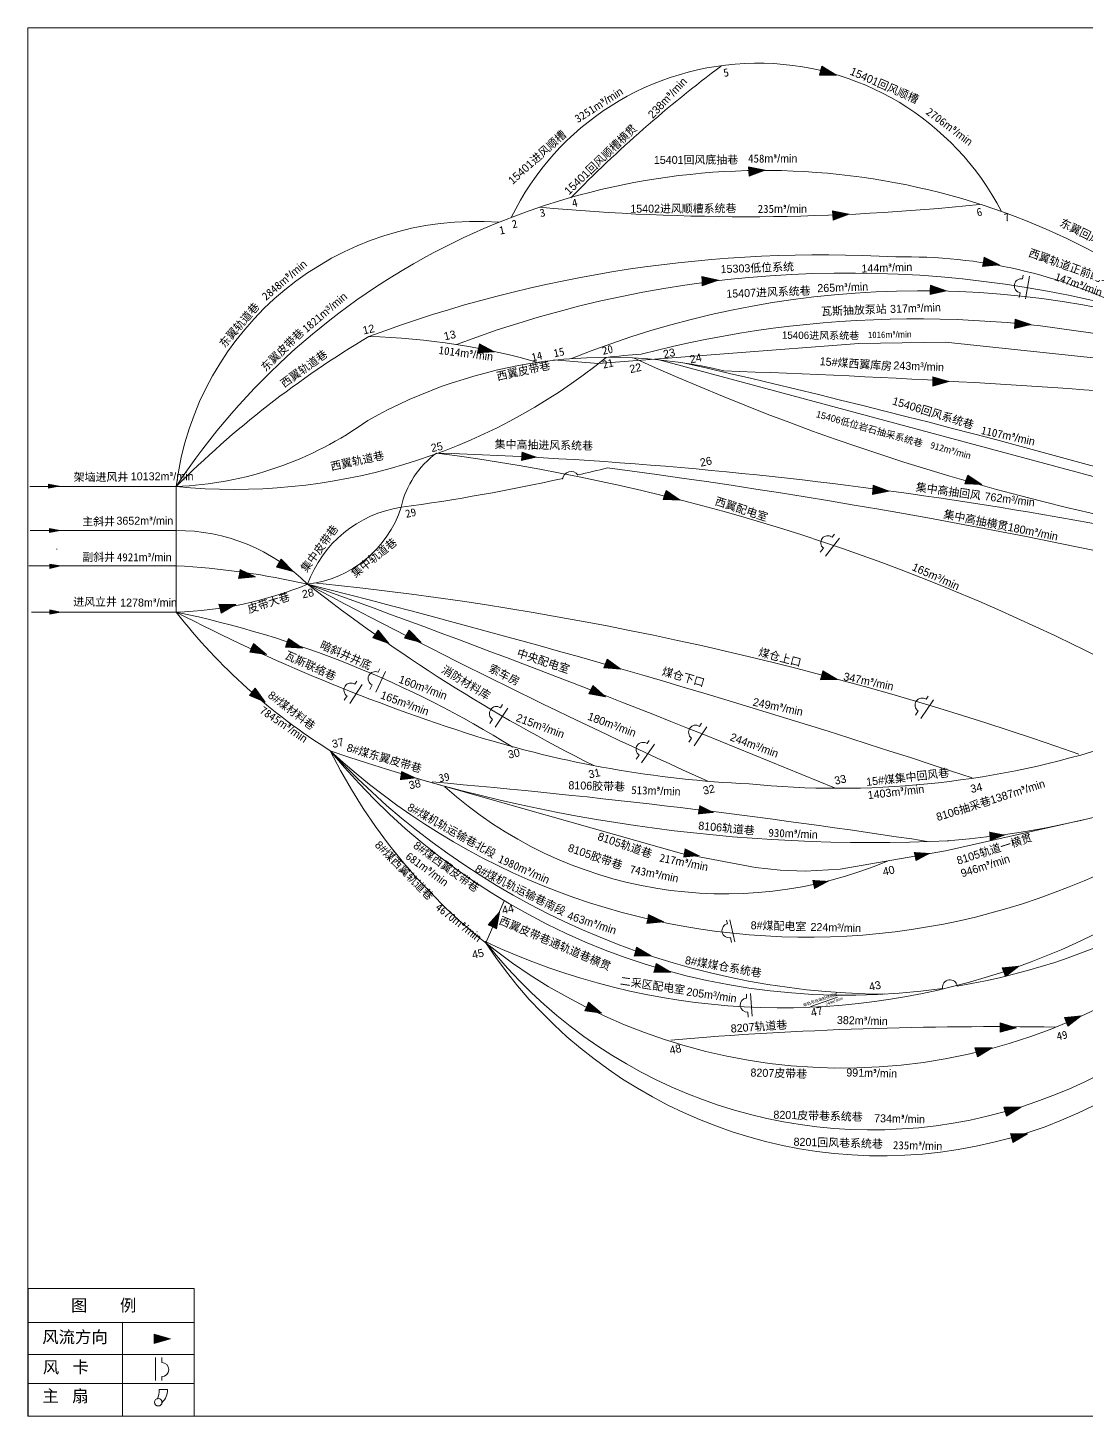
# Model space of a CAD drawing. Header units: inches. Extents: x -68206375 to -3746571, y -2437753 to 159051817.
# Drawn here: x -6213258 to -4625890, y -2437753 to -355239 of the extents above; entities that cross this region are included whole.
import ezdxf

# ---------------------------------------------------------------- set-up
doc = ezdxf.new("R2010")
doc.units = ezdxf.units.IN
doc.header["$MEASUREMENT"] = 0
doc.layers.get('0').update_dxf_attribs({"lineweight": 0})
doc.styles.add('宋体', font='')
doc.styles.get('宋体').set_extended_font_data('宋体')

msp = doc.modelspace()

# ---------------------------------------------------------------- hatches: boundary and pattern name
for points in [[(-5026091, -426576), (-5000546, -426570), (-5022238, -413080), (-5024164, -419828)], [(-5131233, -577598), (-5107206, -568922), (-5132190, -563595), (-5131711, -570597)], [(-5005655, -643613), (-4981629, -634937), (-5006612, -629610), (-5006134, -636612)], [(-4781507, -713152), (-4756060, -710913), (-4778849, -699371), (-4780178, -706262)], [(-5201620, -742266), (-5177594, -733590), (-5202578, -728263), (-5202099, -735265)], [(-4860158, -755198), (-4835244, -749557), (-4859378, -741184), (-4859768, -748191)], [(-4733380, -806148), (-4708465, -800507), (-4732599, -792134), (-4732989, -799141)], [(-5538583, -842967), (-5513098, -841223), (-5535658, -829240), (-5537121, -836103)], [(-4856106, -892815), (-4831506, -885931), (-4856030, -878780), (-4856068, -885797)], [(-5473509, -1004881), (-5448560, -999390), (-5472644, -990872), (-5473076, -997876)], [(-6182370, -1045934), (-6166288, -1042998), (-6182321, -1039800), (-6182346, -1042867)], [(-4807855, -1039452), (-4782317, -1040030), (-4803695, -1026047), (-4805775, -1032749)], [(-5260415, -1062749), (-5234888, -1063713), (-5256052, -1049408), (-5258233, -1056078)], [(-4946270, -1055360), (-4921239, -1050258), (-4945186, -1041366), (-4945728, -1048363)], [(-6180654, -1112343), (-6164572, -1109406), (-6180604, -1106209), (-6180629, -1109276)], [(-6180010, -1166072), (-6164103, -1162298), (-6180281, -1159944), (-6180145, -1163008)], [(-5840289, -1164512), (-5815485, -1170617), (-5833320, -1152329), (-5836805, -1158420)], [(-5897069, -1181452), (-5871659, -1178823), (-5894622, -1167631), (-5895845, -1174541)], [(-6180208, -1234572), (-6164125, -1231635), (-6180158, -1228437), (-6180183, -1231505)], [(-5922991, -1233101), (-5900990, -1220119), (-5926528, -1219519), (-5924760, -1226310)], [(-5695749, -1270408), (-5671553, -1278600), (-5687768, -1258861), (-5691759, -1264635)], [(-5648168, -1270905), (-5623438, -1277307), (-5641052, -1258806), (-5644610, -1264856)], [(-5880369, -1291544), (-5855092, -1295238), (-5874602, -1278748), (-5877485, -1285146)], [(-5826979, -1284336), (-5801467, -1285630), (-5822445, -1271053), (-5824712, -1277695)], [(-5349269, -1315492), (-5323788, -1317306), (-5344465, -1302305), (-5346867, -1308899)], [(-5024443, -1333172), (-4998902, -1332714), (-5020830, -1319609), (-5022636, -1326390)], [(-5880946, -1356787), (-5857457, -1366827), (-5872096, -1345893), (-5876521, -1351340)], [(-5372069, -1354251), (-5346951, -1358902), (-5365821, -1341683), (-5368945, -1347967)], [(-5655288, -1483700), (-5629918, -1480719), (-5653034, -1469847), (-5654161, -1476774)], [(-5208428, -1535013), (-5183012, -1532454), (-5205943, -1521199), (-5207186, -1528106)], [(-4770386, -1574938), (-4746481, -1565931), (-4771536, -1560950), (-4770961, -1567944)], [(-5230398, -1599776), (-5204981, -1597218), (-5227913, -1585962), (-5229155, -1592869)], [(-4881614, -1605269), (-4859084, -1593228), (-4884574, -1591549), (-4883094, -1598409)], [(-5033811, -1647167), (-5011282, -1635126), (-5036772, -1633447), (-5035292, -1640307)], [(-5510083, -1706756), (-5505829, -1681568), (-5522748, -1700707), (-5516416, -1703732)], [(-5284665, -1698887), (-5259248, -1696328), (-5282180, -1685073), (-5283422, -1691980)], [(-5303737, -1747952), (-5278198, -1747377), (-5300186, -1734373), (-5301961, -1741162)], [(-5274225, -1772060), (-5248686, -1771485), (-5270674, -1758481), (-5272450, -1765271)], [(-4746957, -1778191), (-4726737, -1762580), (-4752152, -1765152), (-4749554, -1771671)], [(-5377898, -1829709), (-5352625, -1833425), (-5372120, -1816918), (-5375009, -1823314)], [(-4755135, -1861897), (-4730541, -1854991), (-4755071, -1847862), (-4755103, -1854879)], [(-4653453, -1852634), (-4633233, -1837023), (-4658648, -1839596), (-4656051, -1846115)], [(-4788889, -1898575), (-4767183, -1885106), (-4792728, -1885074), (-4790809, -1891825)], [(-4745417, -1987872), (-4723711, -1974403), (-4749256, -1974372), (-4747336, -1981122)], [(-4735729, -2027438), (-4714023, -2013970), (-4739568, -2013938), (-4737648, -2020688)], [(-6023899, -2328537), (-5999337, -2321519), (-6023899, -2314501), (-6023899, -2321519)]]:
    msp.add_hatch(color=256).paths.add_polyline_path(points, flags=17)

# ---------------------------------------------------------------- linework, layer by layer
at = {"linetype": 'Continuous'}
for p, q in [((-4721353, -731875), (-4720377, -726257)), ((-4716729, -761616), (-4710870, -727909)), ((-4726236, -759963), (-4724959, -752617)), ((-5990785, -1043361), (-6210191, -1043361)), ((-5990767, -1043361), (-5990767, -1231635)), ((-5990767, -1109250), (-6209871, -1109250)), ((-5017110, -1147654), (-4995835, -1120862)), ((-5006937, -1119327), (-5003391, -1114861)), ((-6169478, -1137843), (-6169469, -1136820)), ((-5024666, -1141653), (-5020030, -1135814)), ((-5990767, -1162148), (-6211844, -1162148)), ((-5990767, -1231635), (-6207898, -1231635)), ((-6169478, -1231783), (-6169486, -1232806)), ((-6169478, -1231783), (-6169469, -1230761)), ((-5691415, -1351853), (-5676648, -1320992)), ((-5687814, -1321970), (-5685353, -1316827)), ((-5730455, -1368989), (-5711710, -1340370)), ((-5722907, -1339853), (-5719782, -1335083)), ((-5700120, -1347688), (-5696901, -1340962)), ((-5738527, -1363702), (-5734442, -1357465)), ((-5504401, -1375030), (-5501190, -1370318)), ((-4874174, -1391472), (-4854908, -1363200)), ((-4866093, -1362478), (-4862882, -1357766)), ((-5520455, -1398589), (-5516256, -1392428)), ((-5512481, -1404023), (-5493216, -1375752)), ((-4882148, -1386038), (-4877949, -1379876)), ((-5213923, -1432101), (-5194658, -1403829)), ((-5205843, -1403107), (-5202632, -1398396)), ((-5292671, -1457827), (-5273406, -1429555)), ((-5284591, -1428833), (-5281380, -1424122)), ((-5221897, -1426667), (-5217698, -1420505)), ((-5300645, -1452393), (-5296446, -1446231)), ((-5526053, -1727477), (-5498625, -1664573)), ((-5163909, -1699174), (-5165133, -1693605)), ((-5153022, -1726445), (-5160363, -1693030)), ((-5157792, -1727020), (-5159392, -1719737)), ((-5135136, -1810586), (-5135618, -1804904)), ((-5126687, -1837668), (-5129577, -1803579)), ((-5038849, -1823250), (-4998694, -1809381)), ((-5132728, -1838994), (-5133358, -1831564)), ((-6212836, -2246168), (-6212836, -2437753)), ((-6212836, -2246168), (-5963704, -2246168)), ((-5963704, -2246168), (-5963704, -2437753)), ((-6212836, -2297398), (-5963704, -2297398)), ((-6071076, -2297398), (-6071076, -2437753)), ((-6023899, -2321519), (-6023899, -2314501)), ((-6023899, -2314501), (-5999337, -2321519)), ((-6023899, -2321519), (-5999337, -2321519)), ((-6023899, -2321519), (-5999337, -2321519)), ((-6023899, -2321519), (-6023899, -2328537)), ((-6023899, -2328537), (-5999337, -2321519)), ((-6212836, -2345119), (-5963704, -2345119)), ((-6021811, -2349836), (-6021811, -2384048)), ((-6012162, -2349836), (-6012162, -2357292)), ((-6212836, -2388629), (-5963704, -2388629)), ((-6012162, -2378346), (-6012162, -2384048)), ((-6015996, -2397686), (-6003824, -2397686)), ((-6212836, -2437753), (-5963704, -2437753))]:
    msp.add_line(p, q, dxfattribs=at)
msp.add_line((-5424994, -853434), (-5357711, -858988))
msp.add_lwpolyline([(-3746571, -2437753), (-6213258, -2437753), (-6213258, -355239), (-3746571, -355239), (-3746571, -2437753)], dxfattribs=at)
for points in [[(-5026091, -426576), (-5000546, -426570), (-5022238, -413080), (-5024164, -419828), (-5026091, -426576)], [(-5131233, -577598), (-5107206, -568922), (-5132190, -563595), (-5131711, -570597), (-5131233, -577598)], [(-5005655, -643613), (-4981629, -634937), (-5006612, -629610), (-5006134, -636612), (-5005655, -643613)], [(-4781507, -713152), (-4756060, -710913), (-4778849, -699371), (-4780178, -706262), (-4781507, -713152)], [(-5201620, -742266), (-5177594, -733590), (-5202578, -728263), (-5202099, -735265), (-5201620, -742266)], [(-4860158, -755198), (-4835244, -749557), (-4859378, -741184), (-4859768, -748191), (-4860158, -755198)], [(-4733380, -806148), (-4708465, -800507), (-4732599, -792134), (-4732989, -799141), (-4733380, -806148)], [(-5538583, -842967), (-5513098, -841223), (-5535658, -829240), (-5537121, -836103), (-5538583, -842967)], [(-5357794, -858920), (-4966913, -829006), (-4836788, -826820), (-4468779, -865558)], [(-5266256, -853287), (-4163324, -1149755)], [(-4856106, -892815), (-4831506, -885931), (-4856030, -878780), (-4856068, -885797), (-4856106, -892815)], [(-6182370, -1045934), (-6166288, -1042998), (-6182321, -1039800), (-6182346, -1042867), (-6182370, -1045934)], [(-4807855, -1039452), (-4782317, -1040030), (-4803695, -1026047), (-4805775, -1032749), (-4807855, -1039452)], [(-5260415, -1062749), (-5234888, -1063713), (-5256052, -1049408), (-5258233, -1056078), (-5260415, -1062749)], [(-4946270, -1055360), (-4921239, -1050258), (-4945186, -1041366), (-4945728, -1048363), (-4946270, -1055360)], [(-6180654, -1112343), (-6164572, -1109406), (-6180604, -1106209), (-6180629, -1109276), (-6180654, -1112343)], [(-6180010, -1166072), (-6164103, -1162298), (-6180281, -1159944), (-6180145, -1163008), (-6180010, -1166072)], [(-5840289, -1164512), (-5815485, -1170617), (-5833320, -1152329), (-5836805, -1158420), (-5840289, -1164512)], [(-5897069, -1181452), (-5871659, -1178823), (-5894622, -1167631), (-5895845, -1174541), (-5897069, -1181452)], [(-6180208, -1234572), (-6164125, -1231635), (-6180158, -1228437), (-6180183, -1231505), (-6180208, -1234572)], [(-5922991, -1233101), (-5900990, -1220119), (-5926528, -1219519), (-5924760, -1226310), (-5922991, -1233101)], [(-5695749, -1270408), (-5671553, -1278600), (-5687768, -1258861), (-5691759, -1264635), (-5695749, -1270408)], [(-5648168, -1270905), (-5623438, -1277307), (-5641052, -1258806), (-5644610, -1264856), (-5648168, -1270905)], [(-5880369, -1291544), (-5855092, -1295238), (-5874602, -1278748), (-5877485, -1285146), (-5880369, -1291544)], [(-5826979, -1284336), (-5801467, -1285630), (-5822445, -1271053), (-5824712, -1277695), (-5826979, -1284336)], [(-5349269, -1315492), (-5323788, -1317306), (-5344465, -1302305), (-5346867, -1308899), (-5349269, -1315492)], [(-5024443, -1333172), (-4998902, -1332714), (-5020830, -1319609), (-5022636, -1326390), (-5024443, -1333172)], [(-5880946, -1356787), (-5857457, -1366827), (-5872096, -1345893), (-5876521, -1351340), (-5880946, -1356787)], [(-5372069, -1354251), (-5346951, -1358902), (-5365821, -1341683), (-5368945, -1347967), (-5372069, -1354251)], [(-5638433, -1478977), (-5232647, -1593951), (-5121700, -1614606), (-5084643, -1618623), (-5047527, -1620338), (-4995019, -1617172), (-4837023, -1589502), (-4626098, -1542394)], [(-5510083, -1706756), (-5505829, -1681568), (-5522748, -1700707), (-5516416, -1703732), (-5510083, -1706756)], [(-5284665, -1698887), (-5259248, -1696328), (-5282180, -1685073), (-5283422, -1691980), (-5284665, -1698887)], [(-5303737, -1747952), (-5278198, -1747377), (-5300186, -1734373), (-5301961, -1741162), (-5303737, -1747952)], [(-5274225, -1772060), (-5248686, -1771485), (-5270674, -1758481), (-5272450, -1765271), (-5274225, -1772060)], [(-4746957, -1778191), (-4726737, -1762580), (-4752152, -1765152), (-4749554, -1771671), (-4746957, -1778191)], [(-5377898, -1829709), (-5352625, -1833425), (-5372120, -1816918), (-5375009, -1823314), (-5377898, -1829709)], [(-4755135, -1861897), (-4730541, -1854991), (-4755071, -1847862), (-4755103, -1854879), (-4755135, -1861897)], [(-4653453, -1852634), (-4633233, -1837023), (-4658648, -1839596), (-4656051, -1846115), (-4653453, -1852634)], [(-4788889, -1898575), (-4767183, -1885106), (-4792728, -1885074), (-4790809, -1891825), (-4788889, -1898575)], [(-4745417, -1987872), (-4723711, -1974403), (-4749256, -1974372), (-4747336, -1981122), (-4745417, -1987872)], [(-4735729, -2027438), (-4714023, -2013970), (-4739568, -2013938), (-4737648, -2020688), (-4735729, -2027438)], [(-6023899, -2328537), (-5999337, -2321519), (-6023899, -2314501), (-6023899, -2321519), (-6023899, -2328537)]]:
    msp.add_lwpolyline(points)
msp.add_circle((-6017583, -2416786), 5614, dxfattribs=at)
for centre, radius, start, end in [((-5118388, -819520), 411160, 27.324058, 154.052141), ((-4039906, -1932903), 1896226, 126.707958, 135.767677), ((-5108693, -1626758), 1057544, 28.797465, 146.519539), ((-5136144, 2722360), 3360991, 264.716376, 275.982964), ((-5539857, -1099925), 454462, 85.73863, 172.85027), ((-5022701, -2638195), 1942434, 86.708919, 110.461369), ((-4895947, -1450490), 751679, 62.945429, 91.161885), ((-4983172, -2385263), 1662193, 75.168406, 110.68757), ((-4873908, -2148686), 1399088, 70.978541, 111.994917), ((-4723156, -742246), 10527, 80.13936, 260.13936), ((-4881003, -2420105), 1628302, 76.315197, 104.666162), ((-4939046, -2095997), 1488005, 120.834095, 134.975093), ((-5729649, -1848438), 1030503, 73.848349, 88.44743), ((-5903461, -163688), 883994, 264.332094, 309.108567), ((-5342067, -1585558), 736175, 76.443747, 119.383642), ((-5223413, -1903460), 1060906, 93.775296, 96.629234), ((-3813959, 2411179), 3586033, 245.435924, 263.948425), ((-8307536, -14374966), 13863088, 72.6339579, 77.1637302), ((-5674897, -15719333), 14858039, 85.1483662, 88.0507333), ((-6011498, -517400), 526369, 272.257215, 305.842862), ((-5520311, -1103316), 136095, 125.882803, 167.774855), ((-5995350, -4040206), 3072461, 63.919062, 82.614204), ((-5806231, -7562056), 6572045, 75.4049697, 88.2051246), ((-6047138, 1823277), 2924413, 283.016943, 283.916281), ((-6651249, -10946288), 10016684, 75.6506418, 82.4999779), ((-6047138, 1823277), 2924413, 277.739284, 282.564565), ((-5398663, -1033127), 12464, 32.777785, 176.768034), ((-5813852, -1022319), 168799, 276.923854, 341.993981), ((-5626986, -1249337), 176811, 98.565322, 160.352514), ((-4656507, -1083244), 0.000000000233, 270, 90), ((-5989392, -1387489), 278243, 45.249446, 90.283049), ((-5013483, -1127570), 10527, 51.547788, 231.547788), ((-6051449, -2308978), 1148435, 77.020238, 86.971115), ((-6007858, -663962), 567930, 271.724471, 292.174646), ((-11644496, -17498991), 17326886, 67.4627533, 70.2642334), ((-950331, 7894388), 10294677, 241.9362271, 245.6607941), ((-4224998, 810429), 2541942, 231.898985, 243.36641), ((-9194197, -14711941), 13943122, 71.6168158, 75.8833076), ((-6277188, -6077557), 4914487, 70.500642, 84.241137), ((-4683369, 1291996), 2842183, 242.613042, 252.40377), ((-6309033, -2755555), 1556800, 58.086075, 78.203501), ((-5284146, -678442), 897405, 218.056398, 238.006769), ((-4990499, -1056183), 859355, 206.49365, 345.15829), ((-5082044, -775715), 1049326, 244.89403, 331.502794), ((-5995350, -4040206), 3072461, 59.676623, 63.919062), ((-5692358, -1331466), 10527, 64.428601, 244.428601), ((-5728674, -1348659), 10527, 56.776737, 236.776737), ((-5510328, -1383729), 10527, 55.728197, 235.728197), ((-4872021, -1371177), 10527, 55.728197, 235.728197), ((-5211770, -1411806), 10527, 55.728197, 235.728197), ((-5043893, -664004), 1055322, 227.297154, 313.794902), ((-5056502, 146138), 1637165, 252.728289, 267.370275), ((-5290519, -1437532), 10527, 55.728197, 235.728197), ((-4997597, -149063), 1346923, 264.289571, 287.07946), ((-4936212, -226247), 1352183, 274.314081, 297.235512), ((-4921127, -659724), 1145061, 222.923874, 269.659156), ((-4949727, 872009), 2449320, 250.691423, 272.753756), ((-4984878, -804894), 1001491, 219.323764, 278.244701), ((-4946589, -1269878), 738365, 218.138161, 344.80747), ((-4933223, -1336398), 710811, 213.365109, 349.696741), ((-4977409, -826139), 979310, 279.29563, 319.369483), ((-6583168, -12758320), 11314124, 81.262476, 85.049556), ((-5167565, -1024624), 629726, 228.157173, 292.878609), ((-5161651, -1709456), 10527, 102.390523, 282.390523), ((-4830233, -1794373), 11154, 9.201937, 188.56378), ((-5134247, -1821075), 10527, 94.84673, 274.84673), ((-4767342, -7644551), 5791163, 89.0505618, 94.7717042), ((-6012162, -2367819), 10527, 270, 90), ((-6047467, -2398652), 31486, 334.761428, 1.759528), ((-6029817, -2398388), 26003, 313.604817, 1.548876)]:
    msp.add_arc(centre, radius, start, end, dxfattribs=at)

# ---------------------------------------------------------------- texts
at = {"attachment_point": 1, "style": '宋体'}
for s, insert, char_height, width, rotation in [('\\pxsm0.96,ql;5\\P', (-5171281, -417288), 12000, 8777.68, 12.300956), ('{\\fￋￎￌ￥|b0|i0|c134|p0;15401}回风顺槽', (-4976600, -413978), 12000, 125856.57, 336.347291), ('{\\fￋￎￌ￥|b0|i0|c134|p0;238m\\fISOCPEUR|b0|i0|c134|p34;³\\fￋￎￌ￥|b0|i0|c134|p0;/min}', (-5284484, -483882), 12000, 78999.1, 46.579683), ('3251{\\fￋￎￌ￥|b0|i0|c134|p0;m\\fISOCPEUR|b0|i0|c134|p34;³\\fￋￎￌ￥|b0|i0|c134|p0;/min}', (-5394666, -488192), 12000, 87776.78, 32.631002), ('2706{\\fￋￎￌ￥|b0|i0|c134|p0;m\\fISOCPEUR|b0|i0|c134|p34;³\\fￋￎￌ￥|b0|i0|c134|p0;/min}', (-4860236, -474161), 12000, 87776.78, 323.123638), ('{\\fￋￎￌ￥|b0|i0|c134|p0;15401}进风顺槽', (-5494147, -582198), 12000, 129958.51, 42.308557), ('{\\fￋￎￌ￥|b0|i0|c134|p0;15401}回风顺槽横贯', (-5409900, -597971), 12000, 162601.63, 43.862569), ('{\\fￋￎￌ￥|b0|i0|c134|p0;15401}回风底抽巷', (-5274349, -547463), 12000, 178343.26, 0.194098), ('458{\\fￋￎￌ￥|b0|i0|c134|p0;m\\fISOCPEUR|b0|i0|c134|p34;³\\fￋￎￌ￥|b0|i0|c134|p0;/min}', (-5133013, -545414), 12000, 78999.1, 0.051865), ('\\pxsm0.96,ql;4\\P', (-5398305, -612856), 12000, 8777.68, 12.300956), ('{\\fￋￎￌ￥|b0|i0|c134|p0;15402}进风顺槽系统巷', (-5309773, -620695), 12000, 178343.26, 0.194098), ('235{\\fￋￎￌ￥|b0|i0|c134|p0;m\\fISOCPEUR|b0|i0|c134|p34;³\\fￋￎￌ￥|b0|i0|c134|p0;/min}', (-5118615, -620876), 12000, 78999.1, 0.051865), ('\\pxsm0.96,ql;2\\P', (-5488505, -644387), 12000, 8777.68, 12.300956), ('\\pxsm0.96,ql;3\\P', (-5446617, -627591), 12000, 8777.68, 12.300956), ('\\pxsm0.96,ql;6\\P', (-4791488, -626608), 12000, 8777.68, 12.300956), ('\\pxsm0.96,ql;7\\P', (-4750220, -634397), 12000, 8777.68, 12.300956), ('\\pxsm0.96,ql;\\fￋￎￌ￥|b0|i0;东翼回风巷\\fￋￎￌ￥|b0|i0;\\P', (-4661431, -641004), 12000, 87767.78, 333.737735), ('\\pxsm0.96,ql;1\\P', (-5507330, -653793), 12000, 8777.68, 12.300956), ('\\pxsm0.96,ql;\\fￋￎￌ￥|b0|i0;西翼轨道正前配电室\\fￋￎￌ￥|b0|i0;\\P', (-4709497, -686345), 12000, 157982, 340.369421), ('2848{\\fￋￎￌ￥|b0|i0|c134|p0;m\\fISOCPEUR|b0|i0|c134|p34;³\\fￋￎￌ￥|b0|i0|c134|p0;/min}', (-5863605, -755773), 12000, 87776.78, 40.415457), ('{\\fￋￎￌ￥|b0|i0|c134|p0;15303}低位系统', (-5174463, -711414), 12000, 123611.94, 2.190296), ('{\\fￋￎￌ￥|b0|i0|c134|p0;144m\\fISOCPEUR|b0|i0|c134|p34;³\\fￋￎￌ￥|b0|i0|c134|p0;/min}', (-4963185, -710458), 12000, 78999.1, 1.955612), ('147{\\fￋￎￌ￥|b0|i0|c134|p0;m\\fISOCPEUR|b0|i0|c134|p34;³\\fￋￎￌ￥|b0|i0|c134|p0;/min}', (-4669956, -722181), 12000, 78999.1, 340.23142), ('{\\fￋￎￌ￥|b0|i0|c134|p0;15407}进风系统巷', (-5165970, -748283), 12000, 142764.85, 2.190296), ('{\\fￋￎￌ￥|b0|i0|c134|p0;265m\\fISOCPEUR|b0|i0|c134|p34;³\\fￋￎￌ￥|b0|i0|c134|p0;/min}', (-5029380, -739911), 12000, 78999.1, 1.955612), ('\\pxsm0.96,ql;\\fￋￎￌ￥|b0|i0;东翼轨道巷\\fￋￎￌ￥|b0|i0;\\P', (-5927276, -828497), 12000, 87767.78, 49.399845), ('\\pxsm0.96,ql;1821\\fￋￎￌ￥|b0|i0;m³/min\\fￋￎￌ￥|b0|i0;\\P', (-5802857, -804112), 12000, 87776.78, 40.415457), ('\\pxsm0.96,ql;\\fￋￎￌ￥|b0|i0;瓦斯抽放泵站\\fￋￎￌ￥|b0|i0;\\P', (-5023655, -774669), 12000, 105321.33, 2.190296), ('{\\fￋￎￌ￥|b0|i0|c134|p0;317m\\fISOCPEUR|b0|i0|c134|p34;³\\fￋￎￌ￥|b0|i0|c134|p0;/min}', (-4920356, -771043), 12000, 78999.1, 1.955612), ('\\pxsm0.96,ql;\\fￋￎￌ￥|b0|i0;东翼皮带巷\\fￋￎￌ￥|b0|i0;\\P', (-5864885, -862831), 12000, 87767.78, 44.402443), ('\\pxsm0.96,ql;\\fￋￎￌ￥|b0|i0;12\\fￋￎￌ￥|b0|i0;\\P', (-5712169, -803550), 12000, 17555.36, 12.300956), ('\\pxsm0.96,ql;\\fￋￎￌ￥|b0|i0;13\\fￋￎￌ￥|b0|i0;\\P', (-5590416, -812399), 12000, 17555.36, 12.300956), ('{\\fￋￎￌ￥|b0|i0|c134|p0;15406}进风系统巷', (-5082263, -810732), 11001.61, 184231.22, 359.567606), ('1016{\\fￋￎￌ￥|b0|i0|c134|p0;m\\fISOCPEUR|b0|i0|c134|p34;³\\fￋￎￌ￥|b0|i0|c134|p0;/min}', (-4953341, -811153), 9576.21, 63042.65, 0.851441), ('\\pxsm0.96,ql;20\\P', (-5353109, -834077), 12000, 17555.36, 12.300956), ('\\pxsm0.96,ql;\\fￋￎￌ￥|b0|i0;西翼轨道巷\\fￋￎￌ￥|b0|i0;\\P', (-5835825, -885828), 12000, 87767.78, 35.98114), ('1014{\\fￋￎￌ￥|b0|i0|c134|p0;m\\fISOCPEUR|b0|i0|c134|p34;³\\fￋￎￌ￥|b0|i0|c134|p0;/min}', (-5596112, -832525), 12000, 87776.78, 352.745303), ('\\pxsm0.96,ql;14\\P', (-5459025, -843943), 12000, 17555.36, 12.300956), ('\\pxsm0.96,ql;15\\P', (-5425947, -837881), 12000, 17555.36, 12.300956), ('\\pxsm0.96,ql;21\\P', (-5352533, -854790), 12000, 17555.36, 12.300956), ('\\pxsm0.96,ql;\\fￋￎￌ￥|b0|i0;23\\fￋￎￌ￥|b0|i0;\\P', (-5261462, -839386), 12000, 17555.36, 12.300956), ('\\pxsm0.96,ql;\\fￋￎￌ￥|b0|i0;24\\fￋￎￌ￥|b0|i0;\\P', (-5221604, -847063), 12000, 17555.36, 12.300956), ('\\pxsm0.96,ql;\\fￋￎￌ￥|b0|i0;15#煤西翼库房\\fￋￎￌ￥|b0|i0;\\P', (-5025055, -849327), 12000, 114100.81, 355.964598), ('\\pxsm0.96,ql;\\fￋￎￌ￥|b0|i0;西翼皮带巷\\fￋￎￌ￥|b0|i0;\\P', (-5511315, -872645), 12000, 87767.78, 12.300956), ('\\pxsm0.96,ql;\\fￋￎￌ￥|b0|i0;22\\fￋￎￌ￥|b0|i0;\\P', (-5311961, -861662), 12000, 17555.36, 12.300956), ('\\pxsm0.96,ql;\\fￋￎￌ￥|b0|i0;243m³/min\\fￋￎￌ￥|b0|i0;\\P', (-4914812, -855541), 12000, 78999.1, 357.848727), ('{\\fￋￎￌ￥|b0|i0|c134|p0;15406}回风系统巷', (-4914116, -908469), 12000, 144586.64, 342.878542), ('{\\fￋￎￌ￥|b0|i0|c134|p0;15406}低位岩石抽采系统巷', (-5029201, -929281), 10135.57, 209985.7, 344.215506), ('1107{\\fￋￎￌ￥|b0|i0|c134|p0;m\\fISOCPEUR|b0|i0|c134|p34;³\\fￋￎￌ￥|b0|i0|c134|p0;/min}', (-4781886, -952621), 12000, 87776.78, 347.656571), ('\\pxsm0.96,ql;\\fￋￎￌ￥|b0|i0;25\\fￋￎￌ￥|b0|i0;\\P', (-5609822, -980060), 12000, 17555.36, 12.300956), ('\\pxsm0.96,ql;\\fￋￎￌ￥|b0|i0;集中高抽进风系统巷\\fￋￎￌ￥|b0|i0;\\P', (-5512902, -973708), 12000, 157982, 358.997396), ('912{\\fￋￎￌ￥|b0|i0|c134|p0;m\\fISOCPEUR|b0|i0|c134|p34;³\\fￋￎￌ￥|b0|i0|c134|p0;/min}', (-4857844, -975795), 10135.57, 66725.1, 344.215506), ('\\pxsm0.96,ql;\\fￋￎￌ￥|b0|i0;西翼轨道巷\\fￋￎￌ￥|b0|i0;\\P', (-5760448, -1007741), 12000, 87767.78, 12.300956), ('\\pxsm0.96,ql;\\fￋￎￌ￥|b0|i0;26\\fￋￎￌ￥|b0|i0;\\P', (-5206287, -1001920), 12000, 17555.36, 12.300956), ('{\\fￋￎￌ￥|b0|i0|c134|p0;10132m\\fISOCPEUR|b0|i0|c134|p34;³\\fￋￎￌ￥|b0|i0|c134|p0;/min}', (-6058781, -1022029), 12000, 87776.78, 0.026426), ('\\pxsm0.96,ql;\\fￋￎￌ￥|b0|i0;集中高抽回风\\fￋￎￌ￥|b0|i0;\\P', (-4880379, -1037689), 12000, 105321.33, 352.076738), ('\\pxsm0.96,ql;\\fￋￎￌ￥|b0|i0;西翼配电室\\fￋￎￌ￥|b0|i0;\\P', (-5180024, -1058787), 12000, 87767.78, 342.000963), ('\\pxsm0.96,ql;\\fￋￎￌ￥|b0|i0;762m³/min\\fￋￎￌ￥|b0|i0;\\P', (-4777499, -1051862), 12000, 78999.1, 352.876502), ('\\pxsm0.96,ql;29\\P', (-5648243, -1078688), 12000, 17555.36, 12.300956), ('集中高抽横贯{\\fￋￎￌ￥|b0|i0|c134|p0;180m\\fISOCPEUR|b0|i0|c134|p34;³\\fￋￎￌ￥|b0|i0|c134|p0;/min}', (-4838239, -1078268), 12000, 199645.6, 348.597086), ('{\\fￋￎￌ￥|b0|i0|c134|p0;3652m\\fISOCPEUR|b0|i0|c134|p34;³\\fￋￎￌ￥|b0|i0|c134|p0;/min}', (-6080291, -1088605), 12000, 87776.78, 0.026426), ('\\pxsm0.96,ql;\\fￋￎￌ￥|b0|i0;集中皮带巷\\fￋￎￌ￥|b0|i0;\\P', (-5804971, -1165696), 12000, 87767.78, 53.807556), ('\\pxsm0.96,ql;\\fￋￎￌ￥|b0|i0;集中轨道巷\\fￋￎￌ￥|b0|i0;\\P', (-5729662, -1171195), 12000, 87767.78, 38.883027), ('4921{\\fￋￎￌ￥|b0|i0|c134|p0;m\\fISOCPEUR|b0|i0|c134|p34;³\\fￋￎￌ￥|b0|i0|c134|p0;/min}', (-6079598, -1143392), 12000, 87776.78, 0.026426), ('\\pxsm0.96,ql;\\fￋￎￌ￥|b0|i0;165m³/min\\fￋￎￌ￥|b0|i0;\\P', (-4883436, -1157289), 12000, 78999.1, 335.85358), ('\\pxsm0.96,ql;\\fￋￎￌ￥|b0|i0;皮带大巷\\fￋￎￌ￥|b0|i0;\\P', (-5885195, -1222034), 12000, 70214.22, 17.793509), ('\\pxsm0.96,ql;\\fￋￎￌ￥|b0|i0;28\\fￋￎￌ￥|b0|i0;\\P', (-5803162, -1199402), 12000, 17555.36, 12.300956), ('{\\fￋￎￌ￥|b0|i0|c134|p0;1278m\\fISOCPEUR|b0|i0|c134|p34;³\\fￋￎￌ￥|b0|i0|c134|p0;/min}', (-6074740, -1211356), 12000, 87776.78, 0.026426), ('\\pxsm0.96,ql;\\fￋￎￌ￥|b0|i0;瓦斯联络巷\\fￋￎￌ￥|b0|i0;\\P', (-5823927, -1289544), 12000, 87767.78, 335.468896), ('\\pxsm0.96,ql;\\fￋￎￌ￥|b0|i0;暗斜井井底\\fￋￎￌ￥|b0|i0;\\P', (-5771304, -1274309), 12000, 87767.78, 336.320172), ('\\pxsm0.96,ql;\\fￋￎￌ￥|b0|i0;中央配电室\\fￋￎￌ￥|b0|i0;\\P', (-5477053, -1286496), 12000, 87767.78, 341.578697), ('\\pxsm0.96,ql;\\fￋￎￌ￥|b0|i0;煤仓上口\\fￋￎￌ￥|b0|i0;\\P', (-5115305, -1285318), 12000, 70214.22, 345.285885), ('\\pxsm0.96,ql;\\fￋￎￌ￥|b0|i0;消防材料库\\fￋￎￌ￥|b0|i0;\\P', (-5587847, -1310994), 12000, 87767.78, 328.809065), ('\\pxsm0.96,ql;\\fￋￎￌ￥|b0|i0;索车房\\fￋￎￌ￥|b0|i0;\\P', (-5517597, -1309236), 12000, 52660.67, 332.983034), ('\\pxsm0.96,ql;\\fￋￎￌ￥|b0|i0;160m³/min\\fￋￎￌ￥|b0|i0;\\P', (-5653983, -1325904), 12000, 78999.1, 339.621362), ('\\pxsm0.96,ql;\\fￋￎￌ￥|b0|i0;煤仓下口\\fￋￎￌ￥|b0|i0;\\P', (-5259838, -1314164), 12000, 70214.22, 344.09858), ('{\\fￋￎￌ￥|b0|i0|c134|p0;347m\\fISOCPEUR|b0|i0|c134|p34;³\\fￋￎￌ￥|b0|i0|c134|p0;/min}', (-4988411, -1321959), 12000, 78999.1, 348.25172), ('\\pxsm0.96,ql;\\fￋￎￌ￥|b0|i0;8#煤材料巷\\fￋￎￌ￥|b0|i0;\\P', (-5847060, -1349065), 12000, 113468.11, 322.748234), ('\\pxsm0.96,ql;\\fￋￎￌ￥|b0|i0;165m³/min\\fￋￎￌ￥|b0|i0;\\P', (-5681292, -1349403), 12000, 78999.1, 339.621362), ('7845{\\fￋￎￌ￥|b0|i0|c134|p0;m\\fISOCPEUR|b0|i0|c134|p34;³\\fￋￎￌ￥|b0|i0|c134|p0;/min}', (-5859685, -1371985), 12000, 87776.78, 325.393593), ('{\\fￋￎￌ￥|b0|i0|c134|p0;249m\\fISOCPEUR|b0|i0|c134|p34;³\\fￋￎￌ￥|b0|i0|c134|p0;/min}', (-5124345, -1360113), 12000, 78999.1, 348.25172), ('\\pxsm0.96,ql;\\fￋￎￌ￥|b0|i0;215m³/min\\fￋￎￌ￥|b0|i0;\\P', (-5477986, -1383514), 12000, 78999.1, 339.621362), ('\\pxsm0.96,ql;\\fￋￎￌ￥|b0|i0;180m³/min\\fￋￎￌ￥|b0|i0;\\P', (-5370558, -1381489), 12000, 78999.1, 339.621362), ('\\pxsm0.96,ql;\\fￋￎￌ￥|b0|i0;244m³/min\\fￋￎￌ￥|b0|i0;\\P', (-5157053, -1412544), 12000, 78999.1, 339.621362), ('\\pxsm0.96,ql;\\fￋￎￌ￥|b0|i0;37\\fￋￎￌ￥|b0|i0;\\P', (-5758209, -1423959), 12000, 17555.36, 12.300956), ('\\pxsm0.96,ql;\\fￋￎￌ￥|b0|i0;8#煤东翼皮带巷\\fￋￎￌ￥|b0|i0;\\P', (-5732614, -1428580), 12000, 148217.94, 343.705162), ('\\pxsm0.96,ql;\\fￋￎￌ￥|b0|i0;30\\fￋￎￌ￥|b0|i0;\\P', (-5494247, -1439788), 12000, 17555.36, 12.300956), ('\\pxsm0.96,ql;39\\P', (-5598176, -1475339), 12000, 17555.36, 12.300956), ('\\pxsm0.96,ql;\\fￋￎￌ￥|b0|i0;31\\fￋￎￌ￥|b0|i0;\\P', (-5373583, -1469553), 12000, 17555.36, 12.300956), ('\\pxsm0.96,ql;\\fￋￎￌ￥|b0|i0;33\\fￋￎￌ￥|b0|i0;\\P', (-5004731, -1478950), 12000, 17555.36, 12.300956), ('{\\fￋￎￌ￥|b0|i0|c134|p0;15#}煤集中回风巷{\\fￋￎￌ￥|b0|i0|c134|p0;1403m\\fISOCPEUR|b0|i0|c134|p34;³\\fￋￎￌ￥|b0|i0|c134|p0;/min}', (-4956566, -1480504), 12000, 148508.79, 6.492185), ('\\pxsm0.96,ql;\\fￋￎￌ￥|b0|i0;38\\fￋￎￌ￥|b0|i0;\\P', (-5642934, -1485820), 12000, 17555.36, 12.300956), ('\\pxsm0.96,ql;\\fￋￎￌ￥|b0|i0;8106胶带巷\\fￋￎￌ￥|b0|i0;\\P', (-5402276, -1485193), 12000, 109535.16, 358.397934), ('513{\\fￋￎￌ￥|b0|i0|c134|p0;m\\fISOCPEUR|b0|i0|c134|p34;³\\fￋￎￌ￥|b0|i0|c134|p0;/min}', (-5308023, -1492435), 12000, 87776.78, 358.161988), ('\\pxsm0.96,ql;\\fￋￎￌ￥|b0|i0;32\\fￋￎￌ￥|b0|i0;\\P', (-5201834, -1493827), 12000, 17555.36, 12.300956), ('{\\fￋￎￌ￥|b0|i0|c134|p0;8106}抽采巷{\\fￋￎￌ￥|b0|i0|c134|p0;1387m\\fISOCPEUR|b0|i0|c134|p34;³\\fￋￎￌ￥|b0|i0|c134|p0;/min}', (-4852156, -1533834), 12000, 175548.15, 17.62293), ('\\pxsm0.96,ql;\\fￋￎￌ￥|b0|i0;34\\fￋￎￌ￥|b0|i0;\\P', (-4800772, -1491346), 12000, 17555.36, 12.300956), ('\\pxsm0.96,ql;\\fￋￎￌ￥|b0|i0;8#煤机轨运输巷北段\\fￋￎￌ￥|b0|i0;\\P', (-5639265, -1517483), 12000, 157983.8, 330.660267), ('\\pxsm0.96,ql;\\fￋￎￌ￥|b0|i0;8106轨道巷\\fￋￎￌ￥|b0|i0;\\P', (-5206943, -1545701), 12000, 107989.3, 354.613157), ('930{\\fￋￎￌ￥|b0|i0|c134|p0;m\\fISOCPEUR|b0|i0|c134|p34;³\\fￋￎￌ￥|b0|i0|c134|p0;/min}', (-5102165, -1556391), 12000, 87776.78, 357.568431), ('{\\fￋￎￌ￥|b0|i0|c134|p0;8#}煤西翼轨道巷', (-5685155, -1573525), 12000, 141746.96, 314.646109), ('{\\fￋￎￌ￥|b0|i0|c134|p0;8#}煤西翼皮带巷\\P681{\\fￋￎￌ￥|b0|i0|c134|p0;m\\fISOCPEUR|b0|i0|c134|p34;³\\fￋￎￌ￥|b0|i0|c134|p0;/min}', (-5629205, -1574619), 12000, 135783.25, 324.19644), ('{\\fￋￎￌ￥|b0|i0|c134|p0;8105}胶带巷', (-5400368, -1578800), 12000, 106052.7, 341.059393), ('\\pxsm0.96,ql;\\fￋￎￌ￥|b0|i0;8105轨道巷\\fￋￎￌ￥|b0|i0;\\P', (-5355908, -1561671), 12000, 106052.7, 341.059393), ('{\\fￋￎￌ￥|b0|i0|c134|p0;8105}轨道一横贯{\\fￋￎￌ￥|b0|i0|c134|p0;946m\\fISOCPEUR|b0|i0|c134|p34;³\\fￋￎￌ￥|b0|i0|c134|p0;/min}', (-4821553, -1599121), 12000, 175548.15, 17.62293), ('1980{\\fￋￎￌ￥|b0|i0|c134|p0;m\\fISOCPEUR|b0|i0|c134|p34;³\\fￋￎￌ￥|b0|i0|c134|p0;/min}', (-5504104, -1595242), 12000, 87776.78, 336.073862), ('217{\\fￋￎￌ￥|b0|i0|c134|p0;m\\fISOCPEUR|b0|i0|c134|p34;³\\fￋￎￌ￥|b0|i0|c134|p0;/min}', (-5264299, -1593810), 12000, 78999.1, 348.603628), ('\\pxsm0.96,ql;\\fￋￎￌ￥|b0|i0;8#煤机轨运输巷南段\\fￋￎￌ￥|b0|i0;\\P', (-5538203, -1609807), 12000, 157983.8, 333.441477), ('743{\\fￋￎￌ￥|b0|i0|c134|p0;m\\fISOCPEUR|b0|i0|c134|p34;³\\fￋￎￌ￥|b0|i0|c134|p0;/min}', (-5308760, -1610940), 12000, 78999.1, 348.603628), ('\\pxsm0.96,ql;\\fￋￎￌ￥|b0|i0;40\\fￋￎￌ￥|b0|i0;\\P', (-4932278, -1615389), 12000, 17555.36, 12.300956), ('4670{\\fￋￎￌ￥|b0|i0|c134|p0;m\\fISOCPEUR|b0|i0|c134|p34;³\\fￋￎￌ￥|b0|i0|c134|p0;/min}', (-5595762, -1667176), 12000, 87776.78, 322.026312), ('\\pxsm0.96,ql;\\fￋￎￌ￥|b0|i0;44\\fￋￎￌ￥|b0|i0;\\P', (-5503244, -1673249), 12000, 17555.36, 12.300956), ('{\\fￋￎￌ￥|b0|i0|c134|p0;463m\\fISOCPEUR|b0|i0|c134|p34;³\\fￋￎￌ￥|b0|i0|c134|p0;/min}', (-5401532, -1680241), 12000, 78999.1, 341.902942), ('\\pxsm0.96,ql;\\fￋￎￌ￥|b0|i0;西翼皮带巷通轨道巷横贯\\fￋￎￌ￥|b0|i0;\\P', (-5502950, -1687651), 12000, 193089.11, 336.881999), ('{\\fￋￎￌ￥|b0|i0|c134|p0;8#}煤配电室', (-5128960, -1695294), 12000, 96185.16, 358.673292), ('\\pxsm0.96,ql;\\fￋￎￌ￥|b0|i0;224m³/min\\fￋￎￌ￥|b0|i0;\\P', (-5039222, -1697806), 12000, 78999.1, 358.565229), ('\\pxsm0.96,ql;\\fￋￎￌ￥|b0|i0;45\\fￋￎￌ￥|b0|i0;\\P', (-5548237, -1740070), 12000, 17555.36, 12.300956), ('{\\fￋￎￌ￥|b0|i0|c134|p0;8#}煤煤仓系统巷', (-5226260, -1747437), 12000, 136504.44, 350.137887), ('\\pxsm0.96,ql;\\fￋￎￌ￥|b0|i0;二采区配电室\\fￋￎￌ￥|b0|i0;\\P', (-5323988, -1778456), 12000, 105321.33, 351.692967), ('\\pxsm0.96,ql;\\fￋￎￌ￥|b0|i0;43\\fￋￎￌ￥|b0|i0;\\P', (-4952830, -1788230), 12000, 17555.36, 12.300956), ('\\pxsm0.96,ql;\\fￋￎￌ￥|b0|i0;205m³/min\\fￋￎￌ￥|b0|i0;\\P', (-5224456, -1794691), 12000, 78999.1, 351.868122), ('\\pxsm0.96,ql;\\fￋￎￌ￥|b0|i0;单轨吊充电检修硐室\\fￋￎￌ￥|b0|i0;\\P', (-5051127, -1819368), 4320, 56873.52, 18.23814), ('244m{\\fISOCPEUR|b0|i0|c134|p34;³\\fￋￎￌ￥|b0|i0|c134|p0;/min}', (-5017325, -1817934), 4320, 32757.01, 20.149409), ('\\pxsm0.96,ql;\\fￋￎￌ￥|b0|i0;47\\fￋￎￌ￥|b0|i0;\\P', (-5040124, -1826800), 12000, 17555.36, 12.300956), ('\\pxsm0.96,ql;\\fￋￎￌ￥|b0|i0;8207轨道巷\\fￋￎￌ￥|b0|i0;\\P', (-5159493, -1850461), 12000, 126507.44, 4.177152), ('{\\fￋￎￌ￥|b0|i0|c134|p0;382m\\fISOCPEUR|b0|i0|c134|p34;³\\fￋￎￌ￥|b0|i0|c134|p0;/min}', (-4999631, -1837347), 12000, 78999.1, 358.565229), ('\\pxsm0.96,ql;49\\P', (-4671507, -1862486), 12000, 17555.36, 12.300956), ('\\pxsm0.96,ql;\\fￋￎￌ￥|b0|i0;48\\fￋￎￌ￥|b0|i0;\\P', (-5252043, -1883309), 12000, 17555.36, 12.300956), ('\\pxsm0.96,ql;\\fￋￎￌ￥|b0|i0;8207皮带巷\\fￋￎￌ￥|b0|i0;\\P', (-5129259, -1916161), 12000, 130185.15, 358.537665), ('{\\fￋￎￌ￥|b0|i0|c134|p0;991m\\fISOCPEUR|b0|i0|c134|p34;³\\fￋￎￌ￥|b0|i0|c134|p0;/min}', (-4985584, -1916123), 12000, 87776.78, 358.71282), ('\\pxsm0.96,ql;\\fￋￎￌ￥|b0|i0;8201皮带巷系统巷\\fￋￎￌ￥|b0|i0;\\P', (-5094868, -1979353), 12000, 183985.55, 358.537665), ('{\\fￋￎￌ￥|b0|i0|c134|p0;734m\\fISOCPEUR|b0|i0|c134|p34;³\\fￋￎￌ￥|b0|i0|c134|p0;/min}', (-4943854, -1984696), 12000, 78999.1, 358.71282), ('\\pxsm0.96,ql;\\fￋￎￌ￥|b0|i0;8201回风巷系统巷\\fￋￎￌ￥|b0|i0;\\P', (-5064667, -2019955), 12000, 170502.71, 358.537665), ('235{\\fￋￎￌ￥|b0|i0|c134|p0;m\\fISOCPEUR|b0|i0|c134|p34;³\\fￋￎￌ￥|b0|i0|c134|p0;/min}', (-4915634, -2025086), 12000, 78999.1, 358.71282)]:
    msp.add_mtext(s, dxfattribs=dict(at, insert=insert, char_height=char_height, width=width, rotation=rotation))
for s, insert, char_height, width in [('\\pxsm0.96,ql;\\fￋￎￌ￥|b0|i0;架垴进风井\\fￋￎￌ￥|b0|i0;\\P', (-6144437, -1023079), 12000, 87767.78), ('\\pxsm0.96,ql;\\fﾷￂￋￎ|b0|i0;主斜井\\fￋￎￌ￥|b0|i0;\\P', (-6131523, -1089800), 12000, 52666.07), ('\\pxsm0.96,ql;副斜井\\P', (-6131523, -1143178), 12000, 52660.67), ('\\pxsm0.96,ql;\\fￋￎￌ￥|b0|i0;进风立井\\fￋￎￌ￥|b0|i0;\\P', (-6145031, -1210257), 12000, 70214.22), ('\\pxsm0.96,ql;图    例\\P', (-6148488, -2262429), 18000, 118306.02), ('\\pxsm0.96,ql;\\fﾷￂￋￎ|b0|i0;风流方向\\fￋￎￌ￥|b0|i0;\\P', (-6191461, -2309853), 18000, 105332.13), ('\\pxsm0.96,ql;\\fￋￎￌ￥|b0|i0;风\\fￋￎￌ￥|b0|i0;   \\fￋￎￌ￥|b0|i0;卡\\fￋￎￌ￥|b0|i0;\\P', (-6190759, -2355140), 18000, 103059.84), ('\\pxsm0.96,ql;\\fￋￎￌ￥|b0|i0;主\\fￋￎￌ￥|b0|i0;   \\fￋￎￌ￥|b0|i0;扇\\fￋￎￌ￥|b0|i0;\\P', (-6191280, -2398355), 18000, 122273.44)]:
    msp.add_mtext(s, dxfattribs=dict(at, insert=insert, char_height=char_height, width=width))

doc.saveas('drawing.dxf')
